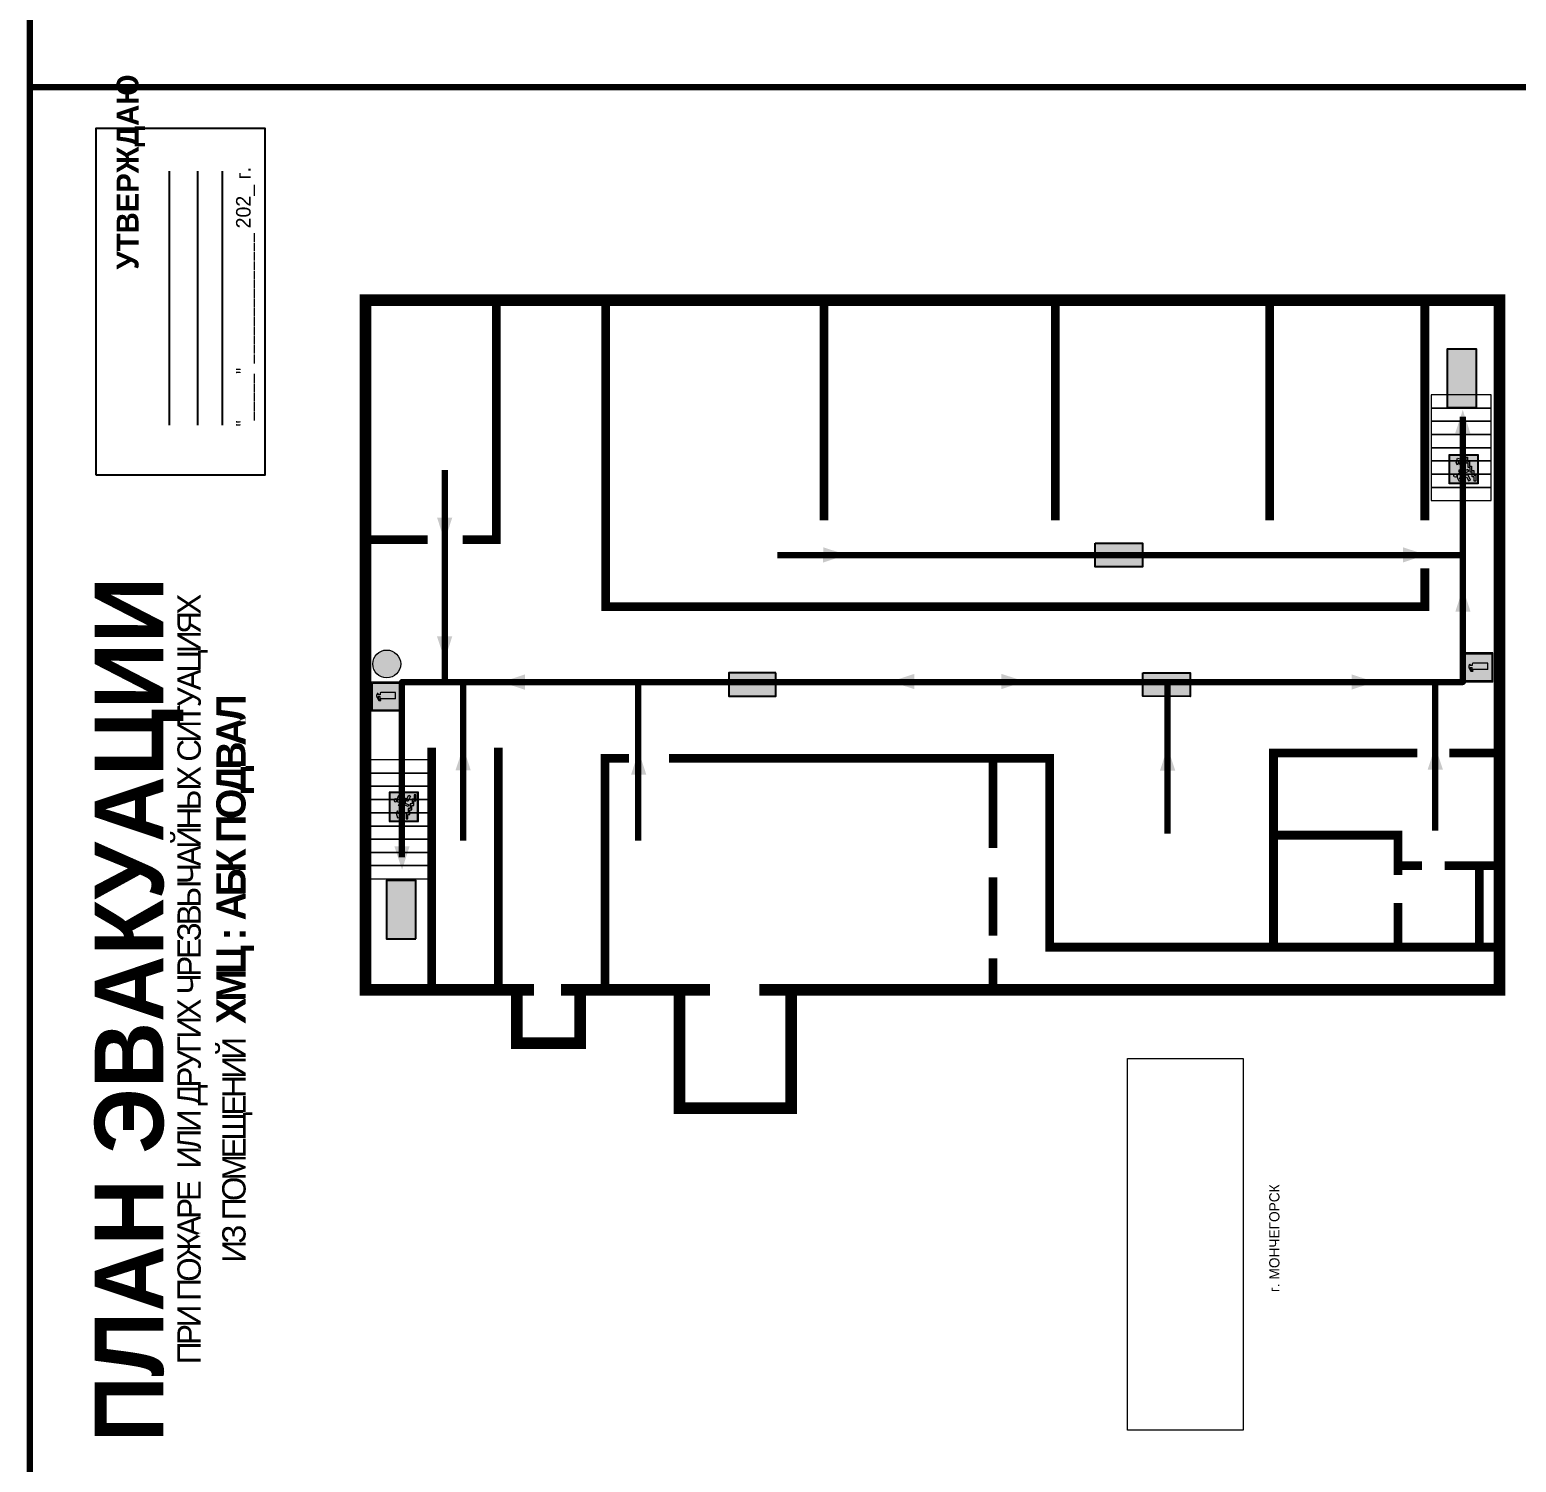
# Model space of a CAD drawing. Header units: millimetres. Extents: x 13114 to 67229, y 22859 to 38520.
# Drawn here: x 26700.2 to 27107.3, y 30519.1 to 30911.4 of the extents above; entities that cross this region are included whole.
import ezdxf

# ---------------------------------------------------------------- set-up
doc = ezdxf.new("R2010")
doc.units = ezdxf.units.MM
doc.layers.add('План_Штампы', color=7, linetype='Continuous')
doc.styles.add('обычный', font='arial.ttf')
picture_1 = doc.add_image_def('image1.jpg', size_in_pixel=(337, 105))

# ---------------------------------------------------------------- blocks, each defined once
blk = doc.blocks.new('A$C32E8229D')
at = {"true_color": 0xffffff}
blk.add_hatch(color=7, dxfattribs=at).paths.add_polyline_path([(0, 0), (0, -8), (16, -8), (16, 0)])
h = blk.add_hatch(color=126)
h.paths.add_polyline_path([(0.2, -0.2), (15.8, -0.2), (15.8, -7.8), (0.2, -7.8)])
h.paths.add_polyline_path([(13.49, -2.05), (12.08, -2.05), (11.37, -2.63, 0.162397), (11.29, -2.84), (11.29, -3.63), (10.35, -3.63), (10.35, -4.05), (11.68, -4.05), (11.68, -3.48), (12.26, -4.28), (11.29, -5.1), (11.29, -6.78), (11.85, -6.78), (11.85, -5.44), (12.8, -4.64), (12.8, -5.94), (14.46, -5.94), (14.46, -5.39), (13.45, -5.39), (13.45, -3.97), (12.46, -2.59), (13.15, -2.59), (13.69, -3.34), (14.18, -3)], flags=16)
h.paths.add_polyline_path([(10.74, -1.82, 1), (11.8, -1.82, 1)], flags=16)
h.paths.add_polyline_path([(9.39, -3.59), (5.99, -3.59), (6.56, -3.03), (5.91, -3.03), (5.1, -3.83), (5.91, -4.64), (6.56, -4.64), (5.99, -4.09), (9.39, -4.09)], flags=16)
h.paths.add_polyline_path([(4.29, -1.08), (1.72, -1.08), (1.72, -6.6), (4.29, -6.6)], flags=16)
at = {"color": 126}
blk.add_lwpolyline([(16, -8), (0, -8), (0, 0), (16, 0)], close=True, dxfattribs=at)
blk = doc.blocks.new('A$C7B4425F7')
at = {"true_color": 0xffffff}
blk.add_hatch(color=7, dxfattribs=at).paths.add_polyline_path([(0, 0), (-16, 0), (-16, -8), (0, -8)])
h = blk.add_hatch(color=126)
h.paths.add_polyline_path([(-0.2, -0.2), (-15.8, -0.2), (-15.8, -7.8), (-0.2, -7.8)])
h.paths.add_polyline_path([(-11.76, -2.03), (-11.76, -3.66), (-11.17, -3.66, -0.568275), (-11.17, -6.18), (-12.58, -6.18), (-12.58, -2.03)], flags=16)
h.paths.add_polyline_path([(-13.33, -4.12, -0.495768), (-13.59, -6.18), (-15.03, -6.18), (-15.03, -2.03), (-13.59, -2.03, -0.487973)], flags=16)
h.paths.add_polyline_path([(-10.25, -2.03), (-9.48, -2.03), (-9.48, -6.18), (-10.25, -6.18)], flags=16)
h.paths.add_polyline_path([(-13.84, -3.69), (-14.24, -3.69), (-14.24, -3.03), (-13.9, -3.03, -0.692621)], flags=0)
h.paths.add_polyline_path([(-9.15, -2.03), (-8.4, -2.03), (-8.04, -3.07), (-7.68, -2.03), (-6.93, -2.03), (-7.64, -4.1), (-6.93, -6.18), (-7.68, -6.18), (-8.04, -5.14), (-8.4, -6.18), (-9.15, -6.18), (-8.44, -4.1)], flags=16)
h.paths.add_polyline_path([(-11.76, -4.46), (-11.42, -4.46, -0.692621), (-11.36, -5.12), (-11.76, -5.12)], flags=0)
h.paths.add_polyline_path([(-13.9, -5.2), (-14.24, -5.2), (-14.24, -4.55), (-13.84, -4.55, -0.708038)], flags=0)
edge = h.paths.add_edge_path(flags=16)
edge.add_ellipse((-5.51, -4.08), major_axis=(0, 2.05), ratio=0.586184, start_angle=0, end_angle=360)
edge = h.paths.add_edge_path(flags=0)
edge.add_ellipse((-5.51, -4.08), major_axis=(0, 1.14), ratio=0.454828, start_angle=0, end_angle=360)
h.paths.add_polyline_path([(-4.13, -4.96, 0.377264), (-3.48, -4.52, 0.0555), (-3.16, -2.03), (-1.66, -2.03), (-1.66, -4.96), (-0.96, -4.96), (-0.96, -7.01), (-1.75, -7.01), (-1.75, -6.18), (-3.3, -6.18), (-3.3, -7.02), (-4.13, -7.02)], flags=16)
h.paths.add_polyline_path([(-2.73, -2.91), (-2.28, -2.91), (-2.28, -4.96), (-3.05, -4.96, 0.079136)], flags=0)
at = {"color": 126}
blk.add_lwpolyline([(-16, -8), (0, -8), (0, 0), (-16, 0)], close=True, dxfattribs=at)
blk = doc.blocks.new('A$C7B8C2D5B')
at = {"lineweight": 0}
h = blk.add_hatch(color=5, dxfattribs=at)
h.dxf.hatch_style = 1
h.paths.add_polyline_path([(1.4, -3.02, 1), (-2.11, -3.02, 1)])
at = {"color": 5, "lineweight": 0}
blk.add_circle((-0.36, -3.02), 1.75, dxfattribs=at)
blk = doc.blocks.new('вверх')
at = {"lineweight": 0, "true_color": 0xffffff}
h = blk.add_hatch(color=7, dxfattribs=at)
h.dxf.hatch_style = 1
h.paths.add_polyline_path([(40999.03, -4475.37), (41000.53, -4474.51), (40999.62, -4474.22), (41000.2, -4473.88), (41001.48, -4474.22), (41001.13, -4475.49), (41000.55, -4475.82), (41000.76, -4474.91), (40999.27, -4475.77)], flags=0)
h.paths.add_polyline_path([(40998.09, -4474.5), (40998.28, -4474.89), (40997.14, -4475.43), (40996.89, -4474.92), (40996.87, -4474.87), (40996.8, -4475.75), (40997.81, -4475.85), (40998.41, -4477.11), (40997.94, -4477.33), (40997.47, -4476.34), (40996.66, -4476.28), (40997.03, -4477.06), (40995.52, -4477.78), (40995.29, -4477.28), (40996.32, -4476.79), (40996, -4476.11), (40996.09, -4474.77), (40995.72, -4474.94), (40995.64, -4475.77), (40995.2, -4475.72), (40995.3, -4474.63), (40995.33, -4474.61), (40996.23, -4474.19), (40997.09, -4474.25), (40997.37, -4474.84)], flags=0)
h.paths.add_polyline_path([(40997.14, -4473.68, -1), (40996.29, -4473.68, -1)], flags=0)
h.paths.add_polyline_path([(41000.58, -4477.58), (41000.58, -4477.03), (41001.81, -4477.03), (41001.81, -4476.6), (41000.15, -4476.6), (41000.15, -4477.16), (40998.9, -4477.16), (40998.9, -4477.72), (40997.65, -4477.72), (40997.65, -4478.27), (40996.41, -4478.27), (40996.41, -4478.82), (40995.17, -4478.82), (40995.17, -4479.25), (40995.41, -4479.25), (40996.84, -4479.25), (40996.84, -4478.69), (40998.09, -4478.69), (40998.09, -4478.13), (40999.32, -4478.13), (40999.32, -4477.58)], flags=0)
h.paths.add_polyline_path([(41002.49, -4471.94), (40994.49, -4471.94), (40994.49, -4479.94), (41002.49, -4479.94)])
h.paths.add_polyline_path([(41002.28, -4479.72), (40994.69, -4479.72), (40994.69, -4472.14), (41002.28, -4472.14)], flags=16)
h.paths.add_polyline_path([(41001.81, -4476.6), (41001.81, -4477.03), (41000.58, -4477.03), (41000.58, -4477.58), (40999.32, -4477.58), (40999.32, -4478.13), (40998.09, -4478.13), (40998.09, -4478.69), (40996.84, -4478.69), (40996.84, -4479.25), (40995.17, -4479.25), (40995.17, -4478.82), (40996.41, -4478.82), (40996.41, -4478.27), (40997.65, -4478.27), (40997.65, -4477.72), (40998.9, -4477.72), (40998.9, -4477.16), (41000.15, -4477.16), (41000.15, -4476.6)], flags=0)
at = {"lineweight": 0}
h = blk.add_hatch(color=126, dxfattribs=at)
h.dxf.hatch_style = 1
h.paths.add_polyline_path([(40994.69, -4479.72), (41002.28, -4479.72), (41002.28, -4472.14), (40994.69, -4472.14)])
h.paths.add_polyline_path([(40999.03, -4475.37), (41000.53, -4474.51), (40999.62, -4474.22), (41000.2, -4473.88), (41001.48, -4474.22), (41001.13, -4475.49), (41000.55, -4475.82), (41000.76, -4474.91), (40999.27, -4475.77)], flags=16)
h.paths.add_polyline_path([(40997.09, -4474.25), (40997.37, -4474.84), (40998.09, -4474.5), (40998.28, -4474.89), (40997.14, -4475.43), (40996.89, -4474.92), (40996.87, -4474.87), (40996.8, -4475.75), (40997.81, -4475.85), (40998.41, -4477.11), (40997.94, -4477.33), (40997.47, -4476.34), (40996.66, -4476.28), (40997.03, -4477.06), (40995.52, -4477.78), (40995.29, -4477.28), (40996.32, -4476.79), (40996, -4476.11), (40996.09, -4474.77), (40995.72, -4474.94), (40995.64, -4475.77), (40995.2, -4475.72), (40995.3, -4474.63), (40995.33, -4474.61), (40996.23, -4474.19)], flags=16)
h.paths.add_polyline_path([(40996.29, -4473.68, -1), (40997.14, -4473.68, -1)], flags=16)
h.paths.add_polyline_path([(40997.65, -4477.72), (40998.9, -4477.72), (40998.9, -4477.16), (41000.15, -4477.16), (41000.15, -4476.6), (41001.81, -4476.6), (41001.81, -4477.03), (41000.58, -4477.03), (41000.58, -4477.58), (40999.32, -4477.58), (40999.32, -4478.13), (40998.09, -4478.13), (40998.09, -4478.69), (40996.84, -4478.69), (40996.84, -4479.25), (40995.17, -4479.25), (40995.17, -4478.82), (40996.41, -4478.82), (40996.41, -4478.27), (40997.65, -4478.27)], flags=16)
at = {"lineweight": 0, "true_color": 0xffffff}
h = blk.add_hatch(color=7, dxfattribs=at)
h.dxf.hatch_style = 1
h.paths.add_polyline_path([(40997.14, -4473.68, 1), (40996.29, -4473.68, 1)])
h.paths.add_polyline_path([(40998.28, -4474.89), (40998.09, -4474.5), (40997.37, -4474.84), (40997.09, -4474.25), (40996.23, -4474.19), (40995.33, -4474.61), (40995.3, -4474.63), (40995.2, -4475.72), (40995.64, -4475.77), (40995.72, -4474.94), (40996.09, -4474.77), (40996, -4476.11), (40996.32, -4476.79), (40995.29, -4477.28), (40995.52, -4477.78), (40997.03, -4477.06), (40996.66, -4476.28), (40997.47, -4476.34), (40997.94, -4477.33), (40998.41, -4477.11), (40997.81, -4475.85), (40996.8, -4475.75), (40996.87, -4474.87), (40996.89, -4474.92), (40997.14, -4475.43)])
h.paths.add_polyline_path([(40998.09, -4478.13), (40999.32, -4478.13), (40999.32, -4477.58), (41000.58, -4477.58), (41000.58, -4477.03), (41001.81, -4477.03), (41001.81, -4476.6), (41000.15, -4476.6), (41000.15, -4477.16), (40998.9, -4477.16), (40998.9, -4477.72), (40997.65, -4477.72), (40997.65, -4478.27), (40996.41, -4478.27), (40996.41, -4478.82), (40995.17, -4478.82), (40995.17, -4479.25), (40995.41, -4479.25), (40996.84, -4479.25), (40996.84, -4478.69), (40998.09, -4478.69)])
h.paths.add_polyline_path([(40999.03, -4475.37), (40999.27, -4475.77), (41000.76, -4474.91), (41000.55, -4475.82), (41001.13, -4475.49), (41001.48, -4474.22), (41000.2, -4473.88), (40999.62, -4474.22), (41000.53, -4474.51)])
at = {"color": 126, "lineweight": 0}
for points in [[(40994.49, -4471.94), (41002.49, -4471.94), (41002.49, -4479.94), (40994.49, -4479.94)], [(40994.69, -4472.14), (41002.28, -4472.14), (41002.28, -4479.72), (40994.69, -4479.72)]]:
    blk.add_lwpolyline(points, close=True, dxfattribs=at)
for points in [[(41001.48, -4474.22), (41001.13, -4475.49), (41000.55, -4475.82), (41000.76, -4474.91), (40999.27, -4475.77), (40999.03, -4475.37), (41000.53, -4474.51), (40999.62, -4474.22), (41000.2, -4473.88), (41001.48, -4474.22)], [(40995.41, -4479.25), (40995.17, -4479.25), (40995.17, -4478.82), (40996.41, -4478.82), (40996.41, -4478.27), (40997.65, -4478.27), (40997.65, -4477.72), (40998.9, -4477.72), (40998.9, -4477.16), (41000.15, -4477.16), (41000.15, -4476.6), (41001.81, -4476.6), (41001.81, -4477.03), (41000.58, -4477.03), (41000.58, -4477.58), (40999.32, -4477.58), (40999.32, -4478.13), (40998.09, -4478.13), (40998.09, -4478.69), (40996.84, -4478.69), (40996.84, -4479.25), (40995.17, -4479.25)], [(40996.89, -4474.92), (40997.14, -4475.43), (40998.28, -4474.89), (40998.09, -4474.5), (40997.37, -4474.84), (40997.09, -4474.25), (40996.23, -4474.19), (40995.33, -4474.61), (40995.3, -4474.63), (40995.2, -4475.72), (40995.64, -4475.77), (40995.72, -4474.94), (40996.09, -4474.77), (40996, -4476.11), (40996.32, -4476.79), (40995.29, -4477.28), (40995.52, -4477.78), (40997.03, -4477.06), (40996.66, -4476.28), (40997.47, -4476.34), (40997.94, -4477.33), (40998.41, -4477.11), (40997.81, -4475.85), (40996.8, -4475.75), (40996.87, -4474.87), (40996.89, -4474.92)]]:
    blk.add_lwpolyline(points, dxfattribs=at)
blk.add_circle((40996.71, -4473.68), 0.426, dxfattribs=at)
blk = doc.blocks.new('A$C3AD82952')
at = {"true_color": 0xf5f5ff}
h = blk.add_hatch(color=7, dxfattribs=at)
h.dxf.hatch_style = 1
h.paths.add_polyline_path([(8.21, 8.73, 0.414214), (7.89, 9.05), (7.22, 9.05), (7.22, 9.92), (7.59, 9.92, 1), (7.57, 10.36), (7.22, 10.36), (7.22, 10.6), (6.43, 10.6), (6.43, 10.36), (6.01, 10.36), (4.74, 9.59), (4.74, 8.69), (4.98, 8.73), (4.98, 9.26), (6.12, 9.91), (6.43, 9.91), (6.43, 9.05), (5.76, 9.05, 0.414214), (5.44, 8.73), (5.44, 2.2), (8.21, 2.2)], flags=0)
h.paths.add_polyline_path([(12.8, 12.8), (0, 12.8), (0, 0), (12.8, 0)])
h.paths.add_polyline_path([(0.51, 12.29), (12.29, 12.29), (12.29, 0.51), (0.51, 0.51)], flags=16)
h.paths.add_polyline_path([(4.74, 9.59), (6.01, 10.36), (6.43, 10.36), (6.43, 10.6), (7.22, 10.6), (7.22, 10.36), (7.59, 10.36, -0.94586), (7.59, 9.92), (7.22, 9.92), (7.22, 9.05), (7.89, 9.05, -0.414214), (8.21, 8.73), (8.21, 2.2), (5.44, 2.2), (5.44, 8.73, -0.414214), (5.76, 9.05), (6.43, 9.05), (6.43, 9.91), (6.12, 9.91), (4.98, 9.26), (4.98, 8.73), (4.74, 8.69)], flags=0)
h = blk.add_hatch(color=242)
h.dxf.hatch_style = 1
h.paths.add_polyline_path([(12.29, 12.29), (0.51, 12.29), (0.51, 0.51), (12.29, 0.51)])
h.paths.add_polyline_path([(4.74, 8.69), (4.74, 9.59), (6.01, 10.36), (6.43, 10.36), (6.43, 10.6), (7.22, 10.6), (7.22, 10.36), (7.59, 10.36, -0.94586), (7.59, 9.92), (7.22, 9.92), (7.22, 9.05), (7.89, 9.05, -0.414214), (8.21, 8.73), (8.21, 2.2), (5.44, 2.2), (5.44, 8.73, -0.414214), (5.76, 9.05), (6.43, 9.05), (6.43, 9.91), (6.12, 9.91), (4.98, 9.26), (4.98, 8.73)], flags=16)
h = blk.add_hatch(color=7, dxfattribs=at)
h.dxf.hatch_style = 1
h.paths.add_polyline_path([(8.21, 8.73, 0.414214), (7.89, 9.05), (7.22, 9.05), (7.22, 9.92), (7.59, 9.92, 1), (7.57, 10.36), (7.22, 10.36), (7.22, 10.6), (6.43, 10.6), (6.43, 10.36), (6.01, 10.36), (4.74, 9.59), (4.74, 8.69), (4.98, 8.73), (4.98, 9.26), (6.12, 9.91), (6.43, 9.91), (6.43, 9.05), (5.76, 9.05, 0.414214), (5.44, 8.73), (5.44, 2.2), (8.21, 2.2)])
at = {"color": 242, "lineweight": 5}
for p, q in [((0, 0), (0, 12.8)), ((0, 12.8), (12.8, 12.8)), ((6.01, 10.36), (4.74, 9.59)), ((4.74, 9.59), (4.74, 8.69)), ((4.74, 8.69), (4.98, 8.73)), ((4.98, 9.26), (6.12, 9.91)), ((4.98, 8.73), (4.98, 9.26)), ((5.44, 2.2), (5.44, 8.73)), ((5.76, 9.05), (6.43, 9.05)), ((6.01, 10.36), (6.43, 10.36)), ((6.12, 9.91), (6.43, 9.91)), ((7.22, 10.6), (6.43, 10.6)), ((6.43, 10.6), (6.43, 10.36)), ((6.43, 9.91), (6.43, 9.05)), ((7.22, 10.36), (7.22, 10.6)), ((7.59, 10.36), (7.22, 10.36)), ((7.22, 9.05), (7.22, 9.92)), ((7.59, 9.92), (7.22, 9.92)), ((7.89, 9.05), (7.22, 9.05)), ((8.21, 2.2), (8.21, 8.73)), ((12.8, 0), (12.8, 12.8)), ((0, 0), (12.8, 0)), ((5.44, 2.2), (8.21, 2.2))]:
    blk.add_line(p, q, dxfattribs=at)
blk.add_lwpolyline([(0.51, 12.29), (12.29, 12.29), (12.29, 0.51), (0.51, 0.51)], close=True, dxfattribs=at)
for centre, radius, start, end in [((5.76, 8.73), 0.32, 90, 180), ((7.58, 10.14), 0.223, 273.18746, 86.81254), ((7.89, 8.73), 0.32, 0, 90)]:
    blk.add_arc(centre, radius, start, end, dxfattribs=at)

msp = doc.modelspace()

# ---------------------------------------------------------------- linework, layer by layer
at = {"color": 1, "lineweight": 100}
for points in [[(26700.23, 31290.65), (27300.23, 31290.65), (27300.23, 30895.65), (26700.23, 30895.65)], [(26700.23, 30895.65), (27300.23, 30895.65), (27300.23, 30500.65), (26700.23, 30500.65)]]:
    msp.add_lwpolyline(points, close=True, dxfattribs=at)
msp.add_lwpolyline([(26718.43, 30789.36), (26718.43, 30884.37), (26764.64, 30884.37), (26764.64, 30789.36)], close=True)
for points in [[(26738.48, 30803.11), (26738.48, 30872.64)], [(26746.24, 30803.11), (26746.24, 30872.64)], [(26753.03, 30803.11), (26753.03, 30872.64)]]:
    msp.add_lwpolyline(points)
at = {"lineweight": 0}
for points, const_width in [([(27067.29, 30837.31), (26790.57, 30837.31), (26790.57, 30837.31)], 3.2), ([(26838.33, 30648.43), (26792.18, 30648.43), (26792.18, 30836.97)], 3.2), ([(27067.29, 30837.31), (27102.75, 30837.31), (27102.75, 30648.43), (26908.74, 30648.43), (26908.74, 30616.07), (26878.15, 30616.07), (26878.15, 30648.43), (26845.76, 30648.43)], 3.2), ([(27082.31, 30763.85), (27082.31, 30753.38), (26857.99, 30753.38), (26857.99, 30837.31)], 2.4), ([(26917.74, 30777.05), (26917.74, 30837.31)], 2.4), ([(26981.13, 30777.05), (26981.13, 30837.31)], 2.4), ([(27039.78, 30777.05), (27039.78, 30837.31)], 2.4), ([(27082.31, 30837.31), (27082.31, 30777.05)], 2.4), ([(26828.02, 30836.97), (26828.02, 30771.75), (26818.82, 30771.75)], 2.4), ([(26792.91, 30771.75), (26809.25, 30771.75)], 2.4), ([(26810.34, 30714.79), (26810.34, 30648.43)], 2.4), ([(26828.58, 30648.43), (26828.58, 30714.79)], 2.4), ([(26864.32, 30711.87), (26857.76, 30711.87), (26857.76, 30648.43)], 2.4), ([(27040.85, 30660.12), (27102.75, 30660.12), (26979.58, 30660.12), (26979.58, 30711.87), (26875.27, 30711.87)], 2.4), ([(26964.05, 30711.87), (26964.05, 30687.25)], 2.4), ([(27080.24, 30713.33), (27040.85, 30713.33), (27040.85, 30660.12), (27040.85, 30660.12)], 2.4), ([(27102.75, 30713.33), (27089, 30713.33)], 2.4), ([(27081.53, 30682.45), (27074.94, 30682.45), (27074.94, 30690.81), (27040.85, 30690.81)], 2.4), ([(26964.05, 30679.25), (26964.05, 30663.27)], 2.4), ([(27074.94, 30682.45), (27074.94, 30679.93)], 2.4), ([(27102.75, 30682.45), (27087.69, 30682.45)], 2.4), ([(27097.24, 30682.45), (27097.24, 30660.12)], 2.4), ([(27074.94, 30660.12), (27074.94, 30672.22)], 2.4), ([(26964.05, 30648.43), (26964.05, 30657.1)], 2.4), ([(26850.99, 30648.43), (26850.99, 30633.88), (26833.64, 30633.88), (26833.64, 30648.43)], 3.2), ([(26878.15, 30648.43), (26886.57, 30648.43)], 3.2), ([(26908.74, 30648.43), (26900.07, 30648.43)], 3.2)]:
    msp.add_lwpolyline(points, dxfattribs=dict(at, const_width=const_width))
for points in [[(27100.5, 30811.38), (27084.08, 30811.38), (27084.08, 30807.76), (27100.5, 30807.76)], [(27100.5, 30807.76), (27084.08, 30807.76), (27084.08, 30804.14), (27100.5, 30804.14)], [(27100.5, 30804.14), (27084.08, 30804.14), (27084.08, 30800.52), (27100.5, 30800.52)], [(27100.5, 30800.52), (27084.08, 30800.52), (27084.08, 30796.9), (27100.5, 30796.9)], [(27100.5, 30796.9), (27084.08, 30796.9), (27084.08, 30793.28), (27100.5, 30793.28)], [(27100.5, 30793.28), (27084.08, 30793.28), (27084.08, 30789.66), (27100.5, 30789.66)], [(27100.5, 30789.66), (27084.08, 30789.66), (27084.08, 30786.03), (27100.5, 30786.03)], [(27100.5, 30786.03), (27084.08, 30786.03), (27084.08, 30782.41), (27100.5, 30782.41)], [(26809.88, 30711.42), (26793.46, 30711.42), (26793.46, 30707.8), (26809.88, 30707.8)], [(26809.88, 30707.8), (26793.46, 30707.8), (26793.46, 30704.18), (26809.88, 30704.18)], [(26809.88, 30704.18), (26793.46, 30704.18), (26793.46, 30700.56), (26809.88, 30700.56)], [(26809.88, 30700.56), (26793.46, 30700.56), (26793.46, 30696.93), (26809.88, 30696.93)], [(26809.88, 30696.93), (26793.46, 30696.93), (26793.46, 30693.31), (26809.88, 30693.31)], [(26809.88, 30693.31), (26793.46, 30693.31), (26793.46, 30689.69), (26809.88, 30689.69)], [(26809.88, 30689.69), (26793.46, 30689.69), (26793.46, 30686.07), (26809.88, 30686.07)], [(26809.88, 30686.07), (26793.46, 30686.07), (26793.46, 30682.45), (26809.88, 30682.45)], [(26809.88, 30682.45), (26793.46, 30682.45), (26793.46, 30678.83), (26809.88, 30678.83)]]:
    msp.add_lwpolyline(points, close=True, dxfattribs=at)
at = {"color": 126, "lineweight": 100, "true_color": 0x008754}
for points in [[(27092.74, 30805.37), (27092.74, 30732.73), (26802.14, 30732.73), (26802.14, 30684.81)], [(26813.88, 30790.78), (26813.88, 30732.73)], [(26905.02, 30767.48), (27092.74, 30767.48)], [(26818.93, 30732.73), (26818.93, 30689.3)], [(26866.89, 30732.73), (26866.89, 30689.3)], [(27011.83, 30732.73), (27011.83, 30691.3)], [(27085.11, 30732.73), (27085.11, 30692.1)]]:
    msp.add_lwpolyline(points, dxfattribs=at)
at = {"layer": 'План_Штампы', "color": 126, "true_color": 0x008754}
for points in [[(27094.79, 30800.82), (27090.61, 30800.83), (27092.69, 30807.25)], [(26811.77, 30777.77), (26815.95, 30777.76), (26813.88, 30771.34)], [(26917.52, 30765.46), (26917.53, 30769.64), (26923.95, 30767.57)], [(27076.28, 30765.46), (27076.29, 30769.64), (27082.71, 30767.57)], [(27094.83, 30751.97), (27090.65, 30751.98), (27092.72, 30758.4)], [(26811.77, 30745.24), (26815.95, 30745.23), (26813.88, 30738.82)], [(26835.85, 30734.81), (26835.83, 30730.63), (26829.42, 30732.7)], [(26942.51, 30734.97), (26942.5, 30730.79), (26936.09, 30732.86)], [(26966.32, 30730.79), (26966.33, 30734.97), (26972.75, 30732.9)], [(27062.23, 30730.65), (27062.24, 30734.83), (27068.65, 30732.75)], [(26821.03, 30708.51), (26816.84, 30708.52), (26818.92, 30714.93)], [(26869.1, 30707.35), (26864.92, 30707.37), (26866.99, 30713.78)], [(27013.95, 30708.46), (27009.77, 30708.47), (27011.84, 30714.89)], [(27087.26, 30708.73), (27083.08, 30708.74), (27085.15, 30715.15)], [(26800.09, 30687.76), (26804.27, 30687.75), (26802.2, 30681.33)]]:
    msp.add_solid(points, dxfattribs=at)

# ---------------------------------------------------------------- block references
at = {"rotation": 90}
msp.add_blockref('вверх', (22616.99, -10207.46), dxfattribs=at)
for name, p, xscale, yscale, zscale, rotation in [('A$C7B8C2D5B', (26804.59, 30736.91), 2.177419353276491, 2.177419353276491, 2.177419353276491, 270), ('A$C3AD82952', (27100.93, 30732.74), 0.625, 0.625, 0.625, 90), ('A$C3AD82952', (26801.82, 30724.74), 0.625, 0.625, 0.625, 90)]:
    msp.add_blockref(name, p, dxfattribs=dict(xscale=xscale, yscale=yscale, zscale=zscale, rotation=rotation))
at = {"xscale": -1, "rotation": 90}
msp.add_blockref('вверх', (22326.74, 71697.04), dxfattribs=at)
at = {"layer": 'План_Штампы', "rotation": 90}
for p in [(27088.46, 30823.91), (26797.94, 30678.4)]:
    msp.add_blockref('A$C7B4425F7', p, dxfattribs=at)
at = {"layer": 'План_Штампы', "color": 126, "true_color": 0x008754}
for p, xscale, yscale, zscale, rotation in [((27004.97, 30764.29), 0.8100087101568005, 0.8100087101568005, 0.8100087101568005, 179.9978653237145), ((26891.72, 30728.9), -0.8, 0.8, 0.8, 180), ((27018.06, 30728.82), 0.8100087101568005, 0.8100087101568005, 0.8100087101568005, 179.9978653237145)]:
    msp.add_blockref('A$C32E8229D', p, dxfattribs=dict(at, xscale=xscale, yscale=yscale, zscale=zscale, rotation=rotation))

# ---------------------------------------------------------------- texts
at = {"lineweight": 0, "rotation": 90, "style": 'обычный'}
for s, insert, char_height, width, attachment_point in [('\\pi-18,l18,t18;{\\fProxima Nova Rg|b1|i0|c204|p2;УТВЕРЖДАЮ\\H1.1997x; }', (26727.9, 30872.4), 6, 126.6484, 5), ('{\\fArial Narrow|b0|i0|c204|p34;"_____" ______________ \\fProxima Nova Rg|b0|i0|c204|p2;202_ г. }', (26759.31, 30838.27), 4, 78.6503, 5), ('{\\fProxima Nova Rg|b1|i0|c204|p2;ПЛАН ЭВАКУАЦИИ}', (26718.03, 30524.54), 18.81, 422.276, 1), ('\\pi-8.4,l8.4,t8.4;{\\fProxima Nova Rg|b0|i0|c204|p2;г. МОНЧЕГОРСК\\H1.1997x; }', (27041.11, 30580.42), 2.8, 126.6484, 5)]:
    msp.add_mtext(s, dxfattribs=dict(at, insert=insert, char_height=char_height, width=width, attachment_point=attachment_point))
at = {"color": 0, "lineweight": 0, "insert": (26740.5, 30651.01), "char_height": 8, "width": 449.2158, "attachment_point": 5, "rotation": 90, "style": 'обычный'}
msp.add_mtext('{\\fArial Black|b1|i0|c204|p34;\\H2x;\\T0.85;  \\fArial Narrow|b0|i0|c204|p34;\\H0.8x;\\W0.9;\\P\\fProxima Nova Rg|b0|i0|c204|p2;\\H0.5x;\\W1;\\C256;ПРИ ПОЖАРЕ  ИЛИ ДРУГИХ ЧРЕЗВЫЧАЙНЫХ СИТУАЦИЯХ  \\PИЗ ПОМЕЩЕНИЙ \\fProxima Nova Rg|b1|i0|c204|p2;\\H1.25x; ХМЦ : АБК ПОДВАЛ  }', dxfattribs=at)

# ---------------------------------------------------------------- pictures from other files: only their frames are drawn
at = {"color": 7, "lineweight": 0, "true_color": 0xf5f5ff}
image = msp.add_image(picture_1, insert=(27032.58, 30527.87), size_in_units=(101.8, 31.72), rotation=90, dxfattribs=at)
image.dxf.flags = 7

doc.saveas('drawing.dxf')
